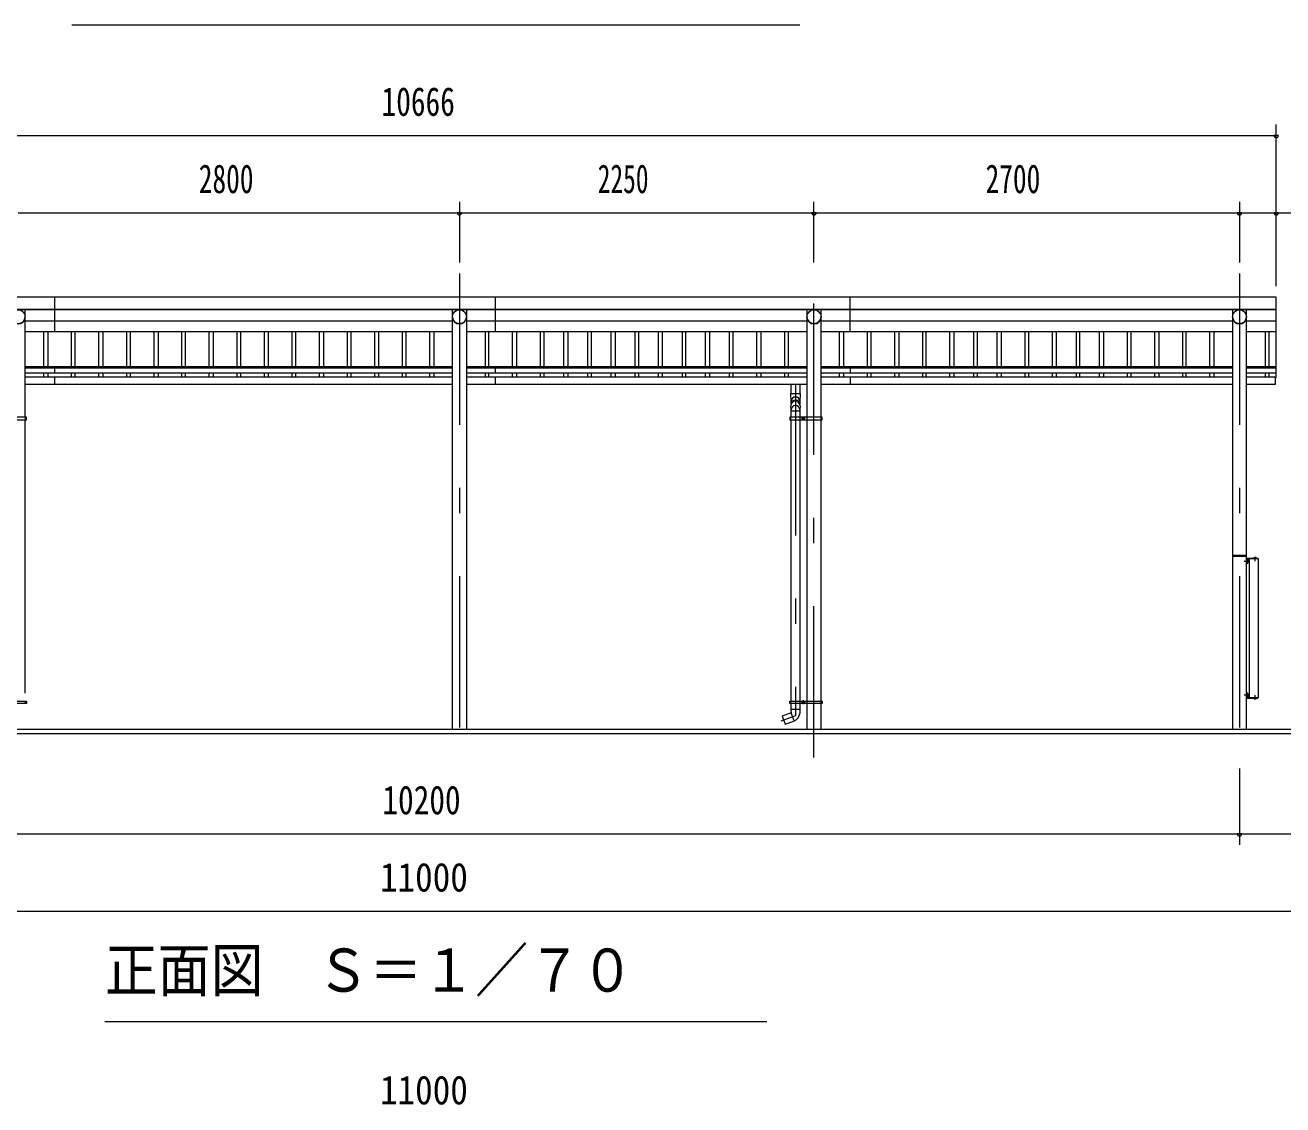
# Model space of a CAD drawing. Units: millimetres, scale not verified, with parts at other scales. Extents: x -34086 to 34091, y -14700 to 14700.
# Drawn here: x -2045 to 5935, y 774 to 7623 of the extents above; entities that cross this region are included whole.
import ezdxf
from ezdxf.enums import TextEntityAlignment as Align

# ---------------------------------------------------------------- set-up
doc = ezdxf.new("R2010")
doc.units = ezdxf.units.MM
doc.header["$LTSCALE"] = 80
doc.linetypes.add('USER3', pattern=[24, 12, -5, 2, -5])
for name, color, linetype, lineweight in [('0-2_1-07BOLD', 7, 'Continuous', 18), ('0-3_1-27CENTER', 3, 'USER3', 18), ('0-4_1-47THIN', 4, 'Continuous', 18), ('0-5_1-57DIM', 3, 'Continuous', 18)]:
    doc.layers.add(name, color=color, linetype=linetype, lineweight=lineweight)
doc.styles.add('ＭＳ ゴシック', font='')
doc.styles.get('ＭＳ ゴシック').set_extended_font_data('MS Gothic')

msp = doc.modelspace()

# ---------------------------------------------------------------- linework, layer by layer
at = {"layer": '0-2_1-07BOLD'}
for p, q in [((-1859.68, 5896.54), (-1859.68, 5678.35)), ((940.32, 5678.35), (940.32, 5896.54)), ((3190.32, 5678.35), (3190.32, 5896.54)), ((-4772.68, 5821.4), (5893.32, 5821.4)), ((5893.32, 5817.32), (-4772.68, 5817.32)), ((-2045.13, 5135.54), (-2045.13, 5817.32)), ((-2045.13, 5747.84), (665.77, 5747.84)), ((665.77, 3157.54), (665.77, 5817.32)), ((754.87, 5817.32), (754.87, 3157.54)), ((754.87, 5747.84), (2915.77, 5747.84)), ((2915.77, 5817.32), (2915.77, 5135.54)), ((3004.87, 5135.54), (3004.87, 5817.32)), ((3004.87, 5747.84), (5615.77, 5747.84)), ((5615.77, 5817.32), (5615.77, 3157.54)), ((5704.86, 5747.84), (5893.32, 5747.84)), ((5704.87, 3157.54), (5704.87, 5817.32)), ((665.77, 5678.35), (-2045.13, 5678.35)), ((2915.77, 5678.35), (754.87, 5678.35)), ((5615.77, 5678.35), (3004.87, 5678.35)), ((5893.32, 5678.35), (5704.86, 5678.35)), ((-2045.13, 5456.73), (665.77, 5456.73)), ((665.77, 5446.3), (-2045.13, 5446.3)), ((-1859.68, 5456.73), (-1859.68, 5416.69)), ((754.87, 5456.73), (2915.77, 5456.73)), ((2915.77, 5446.3), (754.87, 5446.3)), ((940.32, 5416.69), (940.32, 5456.73)), ((3004.87, 5456.73), (5615.77, 5456.73)), ((5615.77, 5446.3), (3004.87, 5446.3)), ((3190.32, 5456.73), (3190.32, 5416.69)), ((5704.87, 5456.73), (5893.32, 5456.73)), ((5893.32, 5446.3), (5704.87, 5446.3)), ((-2045.13, 5416.69), (665.77, 5416.69)), ((665.77, 5390.36), (-2045.13, 5390.36)), ((-1859.68, 5390.36), (-1859.68, 5345.36)), ((754.87, 5416.69), (2915.77, 5416.69)), ((2915.77, 5390.36), (754.87, 5390.36)), ((940.32, 5345.36), (940.32, 5390.36)), ((3004.87, 5416.69), (5615.77, 5416.69)), ((5615.77, 5390.36), (3004.87, 5390.36)), ((3190.32, 5390.36), (3190.32, 5345.36)), ((5704.86, 5416.69), (5893.32, 5416.69)), ((5888.32, 5387.78), (5893.32, 5387.78)), ((-2045.13, 5345.36), (665.77, 5345.36)), ((754.87, 5345.36), (2915.77, 5345.36)), ((2814.81, 5285.74), (2814.81, 5345.36)), ((2869.81, 5345.36), (2869.81, 5285.74)), ((3004.87, 5345.36), (5615.77, 5345.36)), ((-2045.13, 3386.14), (-2045.13, 5117.54)), ((-2043.54, 5119.54), (-2043.54, 5135.54)), ((-2037.44, 5127.54), (-2043.54, 5127.54)), ((2813.2, 5127.54), (2807.1, 5127.54)), ((2813.2, 5119.54), (2813.2, 5135.54)), ((2814.8, 3335.54), (2814.8, 5119.54)), ((2814.81, 5176.09), (2869.81, 5176.09)), ((2869.81, 5119.54), (2869.81, 3335.54)), ((2871.41, 5135.54), (2871.41, 5119.54)), ((2914.15, 5135.54), (2914.15, 5119.54)), ((2915.76, 5119.54), (2915.76, 3335.54)), ((2915.77, 5117.54), (2915.77, 3386.14)), ((3004.86, 3335.54), (3004.86, 5119.54)), ((3004.87, 3386.14), (3004.87, 5117.54)), ((3006.46, 5119.54), (3006.46, 5135.54)), ((3012.55, 5127.54), (3006.46, 5127.54)), ((5704.87, 4252.54), (5615.77, 4252.54)), ((5618.77, 4260.54), (5701.87, 4260.54)), ((5721.07, 4237.54), (5721.07, 3357.54)), ((5756.98, 4245.83), (5756.98, 4242.34)), ((5762.75, 4242.34), (5762.75, 4245.83)), ((5709.67, 4224.54), (5711.67, 4222.54)), ((5711.67, 4220.54), (5709.67, 4222.54)), ((5711.67, 4226.29), (5716.47, 4226.29)), ((5716.47, 4218.78), (5711.67, 4218.78)), ((5709.67, 3364.04), (5708.07, 3364.04)), ((5709.07, 3357.54), (5781.07, 3357.54)), ((5709.67, 3380.34), (5711.67, 3380.34)), ((5711.67, 3374.54), (5709.67, 3372.54)), ((5709.67, 3370.54), (5711.67, 3372.54)), ((5711.67, 3376.29), (5716.47, 3376.29)), ((5711.67, 3368.79), (5716.47, 3368.79)), ((5716.47, 3365.03), (5711.67, 3365.03)), ((5756.98, 3349.25), (5756.98, 3352.74)), ((5762.75, 3352.74), (5762.75, 3349.25)), ((-2043.54, 3319.54), (-2043.54, 3335.54)), ((-2043.54, 3327.54), (-2037.44, 3327.54)), ((2813.22, 3327.54), (2807.12, 3327.54)), ((2813.22, 3319.54), (2813.22, 3335.54)), ((2871.32, 3282.63), (2813.32, 3282.63)), ((2814.82, 3282.63), (2814.82, 3319.54)), ((2871.32, 3282.63), (2869.56, 3256.84)), ((2869.82, 3319.54), (2869.82, 3282.63)), ((2871.42, 3335.54), (2871.42, 3319.54)), ((2914.17, 3335.54), (2914.17, 3319.54)), ((2915.77, 3319.54), (2915.77, 3157.54)), ((3004.87, 3157.54), (3004.87, 3319.54)), ((3006.47, 3319.54), (3006.47, 3335.54)), ((3006.47, 3327.54), (3012.57, 3327.54)), ((2833.63, 3208.95), (2814.82, 3260.63)), ((6210.32, 3127.54), (-5089.68, 3127.54))]:
    msp.add_line(p, q, dxfattribs=at)
for points in [[(5893.32, 5387.78), (5893.32, 5896.54), (-4772.68, 5896.54), (-4772.68, 5387.78), (-4767.68, 5387.78)], [(5704.86, 5345.36), (5888.32, 5345.36), (5888.32, 5390.36), (5704.86, 5390.36)], [(2814.81, 5217.97), (2814.81, 5236.07), (2812.81, 5285.74), (2871.81, 5285.74)], [(2871.81, 5285.74), (2869.81, 5236.07), (2869.81, 5217.97)], [(2814.81, 5135.54), (2814.81, 5183.03), (2812.81, 5208.87)], [(2871.8, 5209), (2869.81, 5183.03), (2869.81, 5135.54)], [(5708.07, 4236.54), (5708.07, 4205.74), (5704.87, 4205.74)], [(5708.07, 4214.04), (5709.67, 4214.04), (5709.67, 4231.04), (5708.07, 4231.04)], [(5709.07, 4240.74), (5774.87, 4240.74), (5774.87, 4237.54)], [(5781.07, 3357.54), (5781.07, 4237.54), (5709.07, 4237.54)], [(5709.67, 4230.34), (5711.67, 4230.34), (5711.67, 4214.74), (5709.67, 4214.74)], [(5711.67, 4215.03), (5716.47, 4215.03), (5717.17, 4216.24), (5717.17, 4228.84), (5716.47, 4230.04), (5711.67, 4230.04)], [(5766.12, 4240.74), (5766.12, 4242.34), (5753.62, 4242.34), (5753.62, 4240.74)], [(5754.1, 4242.34), (5754.1, 4245.83), (5754.97, 4246.34), (5764.77, 4246.34), (5765.64, 4245.83), (5765.64, 4242.34)], [(5708.07, 3358.54), (5708.07, 3389.34), (5704.87, 3389.34)], [(5709.67, 3364.04), (5709.67, 3381.04), (5708.07, 3381.04)], [(5709.07, 3354.34), (5774.87, 3354.34), (5774.87, 3357.54)], [(5711.67, 3380.34), (5711.67, 3364.74), (5709.67, 3364.74)], [(5716.47, 3365.03), (5717.17, 3366.24), (5717.17, 3378.84), (5716.47, 3380.05), (5711.67, 3380.05)], [(5766.12, 3354.34), (5766.12, 3352.74), (5753.62, 3352.74), (5753.62, 3354.34)], [(5754.1, 3352.74), (5754.1, 3349.25), (5754.97, 3348.74), (5764.77, 3348.74), (5765.64, 3349.25), (5765.64, 3352.74)], [(2813.32, 3282.63), (2814.82, 3260.63), (2758.91, 3240.28)], [(2758.61, 3239.64), (2777.25, 3188.43), (2833.35, 3208.85)], [(-4939.68, 3127.54), (-4939.68, 3157.54), (6060.32, 3157.54), (6060.32, 3127.54)]]:
    msp.add_lwpolyline(points, dxfattribs=at)
for points in [[(-2037.44, 5119.54), (-2037.44, 5135.54), (-2242.89, 5135.54), (-2242.89, 5119.54)], [(3012.55, 5119.54), (3012.55, 5135.54), (2807.1, 5135.54), (2807.1, 5119.54)], [(2887.78, 5130.42), (2887.78, 5124.65), (2892.78, 5121.77), (2897.78, 5124.65), (2897.78, 5130.42), (2892.78, 5133.31)], [(-2242.89, 3319.54), (-2242.89, 3335.54), (-2037.44, 3335.54), (-2037.44, 3319.54)], [(2807.12, 3319.54), (2807.12, 3335.54), (3012.57, 3335.54), (3012.57, 3319.54)], [(2897.79, 3330.42), (2892.79, 3333.31), (2887.79, 3330.42), (2887.79, 3324.65), (2892.79, 3321.77), (2897.79, 3324.65)]]:
    msp.add_lwpolyline(points, close=True, dxfattribs=at)
for centre, radius in [((-2089.68, 5772.78), 44.55), ((710.32, 5772.78), 44.55), ((2960.31, 5772.78), 44.55), ((5660.32, 5772.78), 44.55), ((2892.78, 5127.54), 6.25), ((2892.78, 5127.54), 4.9), ((2892.79, 3327.54), 6.25), ((2892.79, 3327.54), 4.9)]:
    msp.add_circle(centre, radius, dxfattribs=at)
for centre, radius, start, end in [((-2089.68, 5772.09), 44.55, 180, 0), ((710.32, 5772.09), 44.55, 180, 0), ((2960.31, 5772.09), 44.55, 180, 0), ((5660.32, 5772.09), 44.55, 180, 0), ((2842.31, 5207.16), 29.55, 3.56303, 176.43697), ((2842.31, 5236.37), 27.55, 3.55867, 176.44133), ((2842.31, 5215.66), 27.55, 3.55867, 176.44133), ((2842.31, 5182.05), 27.55, 3.55867, 176.44133), ((5618.77, 4257.54), 3, 90, 180), ((5701.87, 4257.54), 3, 0, 90), ((5709.07, 4236.54), 4.2, 90, 180), ((5709.07, 4236.54), 1, 90, 180), ((5755.54, 4244.02), 2.32, 51.46857, 90), ((5759.87, 4237.83), 8.51, 70.17088, 109.83133), ((5764.2, 4244.02), 2.32, 90, 128.54623), ((5714.29, 4228.17), 2.88, 319.27318, 360), ((5706.71, 4222.54), 10.46, 338.97459, 21.0237), ((5714.29, 4216.91), 2.88, 0, 40.72682), ((5709.07, 3358.54), 4.2, 180, 270), ((5709.07, 3358.54), 1, 180, 270), ((5714.29, 3378.17), 2.88, 319.27318, 360), ((5706.71, 3372.54), 10.46, 338.9763, 21.02541), ((5714.29, 3366.91), 2.88, 0, 40.72682), ((5755.54, 3351.06), 2.32, 270, 308.53143), ((5759.87, 3357.25), 8.51, 250.16867, 289.82912), ((5764.2, 3351.06), 2.32, 231.45377, 270), ((2759.08, 3239.81), 0.5, 109.99974, 199.99654), ((2814.69, 3260.59), 55, 289.83269, 356.09424)]:
    msp.add_arc(centre, radius, start, end, dxfattribs=at)
at = {"layer": '0-3_1-27CENTER'}
for p, q in [((710.32, 6047.54), (710.32, 2977.54)), ((2960.32, 2977.54), (2960.32, 6047.54)), ((5660.32, 6047.54), (5660.32, 2977.54)), ((2842.31, 5345.36), (2842.31, 3241.38)), ((2905.28, 5127.54), (2880.28, 5127.54)), ((2892.78, 5115.04), (2892.78, 5140.04)), ((5759.87, 4223.06), (5759.87, 4249.25)), ((5689.27, 4222.54), (5721.17, 4222.54)), ((5721.17, 3372.54), (5689.27, 3372.54)), ((5759.87, 3345.83), (5759.87, 3372.02)), ((2905.29, 3327.54), (2880.29, 3327.54)), ((2892.79, 3315.04), (2892.79, 3340.04)), ((2842.32, 3241.38), (2749.05, 3207.43))]:
    msp.add_line(p, q, dxfattribs=at)
at = {"layer": '0-4_1-47THIN'}
for p, q in [((-1927.18, 5456.73), (-1927.18, 5678.35)), ((-1902.18, 5678.35), (-1902.18, 5456.73)), ((-1752.18, 5678.35), (-1752.18, 5456.73)), ((-1727.18, 5456.73), (-1727.18, 5678.35)), ((-1577.18, 5456.73), (-1577.18, 5678.35)), ((-1552.18, 5678.35), (-1552.18, 5456.73)), ((-1402.18, 5678.35), (-1402.18, 5456.73)), ((-1377.18, 5456.73), (-1377.18, 5678.35)), ((-1227.18, 5456.73), (-1227.18, 5678.35)), ((-1202.18, 5678.35), (-1202.18, 5456.73)), ((-1052.18, 5678.35), (-1052.18, 5456.73)), ((-1027.18, 5456.73), (-1027.18, 5678.35)), ((-877.18, 5456.73), (-877.18, 5678.35)), ((-852.18, 5678.35), (-852.18, 5456.73)), ((-702.18, 5678.35), (-702.18, 5456.73)), ((-677.18, 5456.73), (-677.18, 5678.35)), ((-527.18, 5456.73), (-527.18, 5678.35)), ((-502.18, 5678.35), (-502.18, 5456.73)), ((-352.18, 5678.35), (-352.18, 5456.73)), ((-327.18, 5456.73), (-327.18, 5678.35)), ((-177.18, 5456.73), (-177.18, 5678.35)), ((-152.18, 5678.35), (-152.18, 5456.73)), ((-2.18, 5678.35), (-2.18, 5456.73)), ((22.82, 5456.73), (22.82, 5678.35)), ((172.82, 5456.73), (172.82, 5678.35)), ((197.82, 5678.35), (197.82, 5456.73)), ((347.82, 5678.35), (347.82, 5456.73)), ((372.82, 5456.73), (372.82, 5678.35)), ((522.82, 5456.73), (522.82, 5678.35)), ((547.82, 5678.35), (547.82, 5456.73)), ((872.82, 5678.35), (872.82, 5456.73)), ((897.82, 5456.73), (897.82, 5678.35)), ((1047.82, 5456.73), (1047.82, 5678.35)), ((1072.82, 5678.35), (1072.82, 5456.73)), ((1222.82, 5678.35), (1222.82, 5456.73)), ((1247.82, 5456.73), (1247.82, 5678.35)), ((1372.82, 5456.73), (1372.82, 5678.35)), ((1397.82, 5678.35), (1397.82, 5456.73)), ((1522.82, 5678.35), (1522.82, 5456.73)), ((1547.82, 5456.73), (1547.82, 5678.35)), ((1672.82, 5456.73), (1672.82, 5678.35)), ((1697.82, 5678.35), (1697.82, 5456.73)), ((1822.82, 5678.35), (1822.82, 5456.73)), ((1847.82, 5456.73), (1847.82, 5678.35)), ((1972.82, 5456.73), (1972.82, 5678.35)), ((1997.82, 5678.35), (1997.82, 5456.73)), ((2122.82, 5678.35), (2122.82, 5456.73)), ((2147.82, 5456.73), (2147.82, 5678.35)), ((2272.82, 5456.73), (2272.82, 5678.35)), ((2297.82, 5678.35), (2297.82, 5456.73)), ((2422.82, 5678.35), (2422.82, 5456.73)), ((2447.82, 5456.73), (2447.82, 5678.35)), ((2597.82, 5456.73), (2597.82, 5678.35)), ((2622.82, 5678.35), (2622.82, 5456.73)), ((2772.82, 5678.35), (2772.82, 5456.73)), ((2797.82, 5456.73), (2797.82, 5678.35)), ((3122.82, 5456.73), (3122.82, 5678.35)), ((3147.82, 5678.35), (3147.82, 5456.73)), ((3297.82, 5678.35), (3297.82, 5456.73)), ((3322.82, 5456.73), (3322.82, 5678.35)), ((3472.82, 5456.73), (3472.82, 5678.35)), ((3497.82, 5678.35), (3497.82, 5456.73)), ((3647.82, 5678.35), (3647.82, 5456.73)), ((3672.82, 5456.73), (3672.82, 5678.35)), ((3822.81, 5456.73), (3822.81, 5678.35)), ((3847.82, 5678.35), (3847.82, 5456.73)), ((3972.82, 5678.35), (3972.82, 5456.73)), ((3997.82, 5456.73), (3997.82, 5678.35)), ((4122.82, 5456.73), (4122.82, 5678.35)), ((4147.82, 5678.35), (4147.82, 5456.73)), ((4297.82, 5678.35), (4297.82, 5456.73)), ((4322.82, 5456.73), (4322.82, 5678.35)), ((4472.81, 5456.73), (4472.81, 5678.35)), ((4497.82, 5678.35), (4497.82, 5456.73)), ((4622.82, 5678.35), (4622.82, 5456.73)), ((4647.82, 5456.73), (4647.82, 5678.35)), ((4772.82, 5456.73), (4772.82, 5678.35)), ((4797.82, 5678.35), (4797.82, 5456.73)), ((4947.82, 5678.35), (4947.82, 5456.73)), ((4972.82, 5456.73), (4972.82, 5678.35)), ((5122.82, 5456.73), (5122.82, 5678.35)), ((5147.82, 5678.35), (5147.82, 5456.73)), ((5297.82, 5678.35), (5297.82, 5456.73)), ((5322.82, 5456.73), (5322.82, 5678.35)), ((5472.82, 5456.73), (5472.82, 5678.35)), ((5497.82, 5678.35), (5497.82, 5456.73)), ((5822.82, 5678.35), (5822.82, 5456.73)), ((5847.82, 5456.73), (5847.82, 5678.35)), ((-1927.18, 5390.36), (-1927.18, 5416.69)), ((-1902.18, 5416.69), (-1902.18, 5390.36)), ((-1752.18, 5416.69), (-1752.18, 5390.36)), ((-1727.18, 5390.36), (-1727.18, 5416.69)), ((-1577.18, 5390.36), (-1577.18, 5416.69)), ((-1552.18, 5416.69), (-1552.18, 5390.36)), ((-1402.18, 5416.69), (-1402.18, 5390.36)), ((-1377.18, 5390.36), (-1377.18, 5416.69)), ((-1227.18, 5390.36), (-1227.18, 5416.69)), ((-1202.18, 5416.69), (-1202.18, 5390.36)), ((-1052.18, 5416.69), (-1052.18, 5390.36)), ((-1027.18, 5390.36), (-1027.18, 5416.69)), ((-877.18, 5390.36), (-877.18, 5416.69)), ((-852.18, 5416.69), (-852.18, 5390.36)), ((-702.18, 5416.69), (-702.18, 5390.36)), ((-677.18, 5390.36), (-677.18, 5416.69)), ((-527.18, 5390.36), (-527.18, 5416.69)), ((-502.18, 5416.69), (-502.18, 5390.36)), ((-352.18, 5416.69), (-352.18, 5390.36)), ((-327.18, 5390.36), (-327.18, 5416.69)), ((-177.18, 5390.36), (-177.18, 5416.69)), ((-152.18, 5416.69), (-152.18, 5390.36)), ((-2.18, 5416.69), (-2.18, 5390.36)), ((22.82, 5390.36), (22.82, 5416.69)), ((172.82, 5390.36), (172.82, 5416.69)), ((197.82, 5416.69), (197.82, 5390.36)), ((347.82, 5416.69), (347.82, 5390.36)), ((372.82, 5390.36), (372.82, 5416.69)), ((522.82, 5390.36), (522.82, 5416.69)), ((547.82, 5416.69), (547.82, 5390.36)), ((872.82, 5416.69), (872.82, 5390.36)), ((897.82, 5390.36), (897.82, 5416.69)), ((1047.82, 5390.36), (1047.82, 5416.69)), ((1072.82, 5416.69), (1072.82, 5390.36)), ((1222.82, 5416.69), (1222.82, 5390.36)), ((1247.82, 5390.36), (1247.82, 5416.69)), ((1372.82, 5390.36), (1372.82, 5416.69)), ((1397.82, 5416.69), (1397.82, 5390.36)), ((1522.82, 5416.69), (1522.82, 5390.36)), ((1547.82, 5390.36), (1547.82, 5416.69)), ((1672.82, 5390.36), (1672.82, 5416.69)), ((1697.82, 5416.69), (1697.82, 5390.36)), ((1822.82, 5416.69), (1822.82, 5390.36)), ((1847.82, 5390.36), (1847.82, 5416.69)), ((1972.82, 5390.36), (1972.82, 5416.69)), ((1997.82, 5416.69), (1997.82, 5390.36)), ((2122.82, 5416.69), (2122.82, 5390.36)), ((2147.82, 5390.36), (2147.82, 5416.69)), ((2272.82, 5390.36), (2272.82, 5416.69)), ((2297.82, 5416.69), (2297.82, 5390.36)), ((2422.82, 5416.69), (2422.82, 5390.36)), ((2447.82, 5390.36), (2447.82, 5416.69)), ((2597.82, 5390.36), (2597.82, 5416.69)), ((2622.82, 5416.69), (2622.82, 5390.36)), ((2772.82, 5416.69), (2772.82, 5390.36)), ((2797.82, 5390.36), (2797.82, 5416.69)), ((3122.82, 5390.36), (3122.82, 5416.69)), ((3147.82, 5416.69), (3147.82, 5390.36)), ((3297.82, 5416.69), (3297.82, 5390.36)), ((3322.82, 5390.36), (3322.82, 5416.69)), ((3472.82, 5390.36), (3472.82, 5416.69)), ((3497.82, 5416.69), (3497.82, 5390.36)), ((3647.82, 5416.69), (3647.82, 5390.36)), ((3672.82, 5390.36), (3672.82, 5416.69)), ((3822.81, 5390.36), (3822.81, 5416.69)), ((3847.82, 5416.69), (3847.82, 5390.36)), ((3972.82, 5416.69), (3972.82, 5390.36)), ((3997.82, 5390.36), (3997.82, 5416.69)), ((4122.82, 5390.36), (4122.82, 5416.69)), ((4147.82, 5416.69), (4147.82, 5390.36)), ((4297.82, 5416.69), (4297.82, 5390.36)), ((4322.82, 5390.36), (4322.82, 5416.69)), ((4472.81, 5390.36), (4472.81, 5416.69)), ((4497.82, 5416.69), (4497.82, 5390.36)), ((4622.82, 5416.69), (4622.82, 5390.36)), ((4647.82, 5390.36), (4647.82, 5416.69)), ((4772.82, 5390.36), (4772.82, 5416.69)), ((4797.82, 5416.69), (4797.82, 5390.36)), ((4947.82, 5416.69), (4947.82, 5390.36)), ((4972.82, 5390.36), (4972.82, 5416.69)), ((5122.82, 5390.36), (5122.82, 5416.69)), ((5147.82, 5416.69), (5147.82, 5390.36)), ((5297.82, 5416.69), (5297.82, 5390.36)), ((5322.82, 5390.36), (5322.82, 5416.69)), ((5472.82, 5390.36), (5472.82, 5416.69)), ((5497.82, 5416.69), (5497.82, 5390.36)), ((5822.82, 5416.69), (5822.82, 5390.36)), ((5847.82, 5390.36), (5847.82, 5416.69))]:
    msp.add_line(p, q, dxfattribs=at)
at = {"layer": '0-5_1-57DIM'}
for p, q in [((2870.32, 7622.54), (-1749.68, 7622.54)), ((5893.32, 5966.54), (5893.32, 6992.54)), ((-4772.68, 6922.54), (5893.32, 6922.54)), ((5907.32, 6922.54), (5879.32, 6922.54)), ((710.32, 6502.54), (710.32, 6117.54)), ((2960.32, 6117.54), (2960.32, 6502.54)), ((5660.32, 6502.54), (5660.32, 6117.54)), ((-2089.68, 6432.54), (710.32, 6432.54)), ((724.32, 6432.54), (696.32, 6432.54)), ((710.32, 6432.54), (2960.32, 6432.54)), ((2974.32, 6432.54), (2946.32, 6432.54)), ((2960.32, 6432.54), (5660.32, 6432.54)), ((5674.32, 6432.54), (5646.32, 6432.54)), ((5660.32, 6432.54), (5893.32, 6432.54)), ((5907.32, 6432.54), (5879.32, 6432.54)), ((5893.32, 6432.54), (6442.82, 6432.54)), ((5660.32, 2907.54), (5660.32, 2422.54)), ((-4539.68, 2492.54), (5660.32, 2492.54)), ((5674.32, 2492.54), (5646.32, 2492.54)), ((5660.32, 2492.54), (6060.32, 2492.54)), ((-4939.68, 2002.54), (6060.32, 2002.54)), ((-1539.68, 1302.54), (2660.32, 1302.54))]:
    msp.add_line(p, q, dxfattribs=at)
for centre in [(5893.32, 6922.54), (710.32, 6432.54), (2960.32, 6432.54), (5660.32, 6432.54), (5893.32, 6432.54), (5660.32, 2492.54)]:
    msp.add_arc(centre, 14, 180, 0, dxfattribs=at)

# ---------------------------------------------------------------- texts
at = {"layer": '0-5_1-57DIM', "color": 7, "style": 'ＭＳ ゴシック'}
for s, height, width, p in [('10666', 182.3, 0.75, (216.44, 6992.54)), ('2800', 182.3, 0.7, (-943.46, 6502.54)), ('2250', 182.3, 0.65, (1587.96, 6502.54)), ('2700', 182.3, 0.7, (4049.08, 6502.54)), ('10200', 182.3, 0.8, (221.89, 2562.54)), ('11000', 182.3, 0.9, (206.05, 2072.54)), ('正面図\u3000Ｓ＝１／７０', 273.5, 0.9, (-1539.68, 1409.85)), ('11000', 182.3, 0.9, (206.06, 722.54))]:
    msp.add_text(s, height=height, dxfattribs=dict(at, width=width)).set_placement(p, align=Align.BOTTOM_LEFT)

doc.saveas('drawing.dxf')
